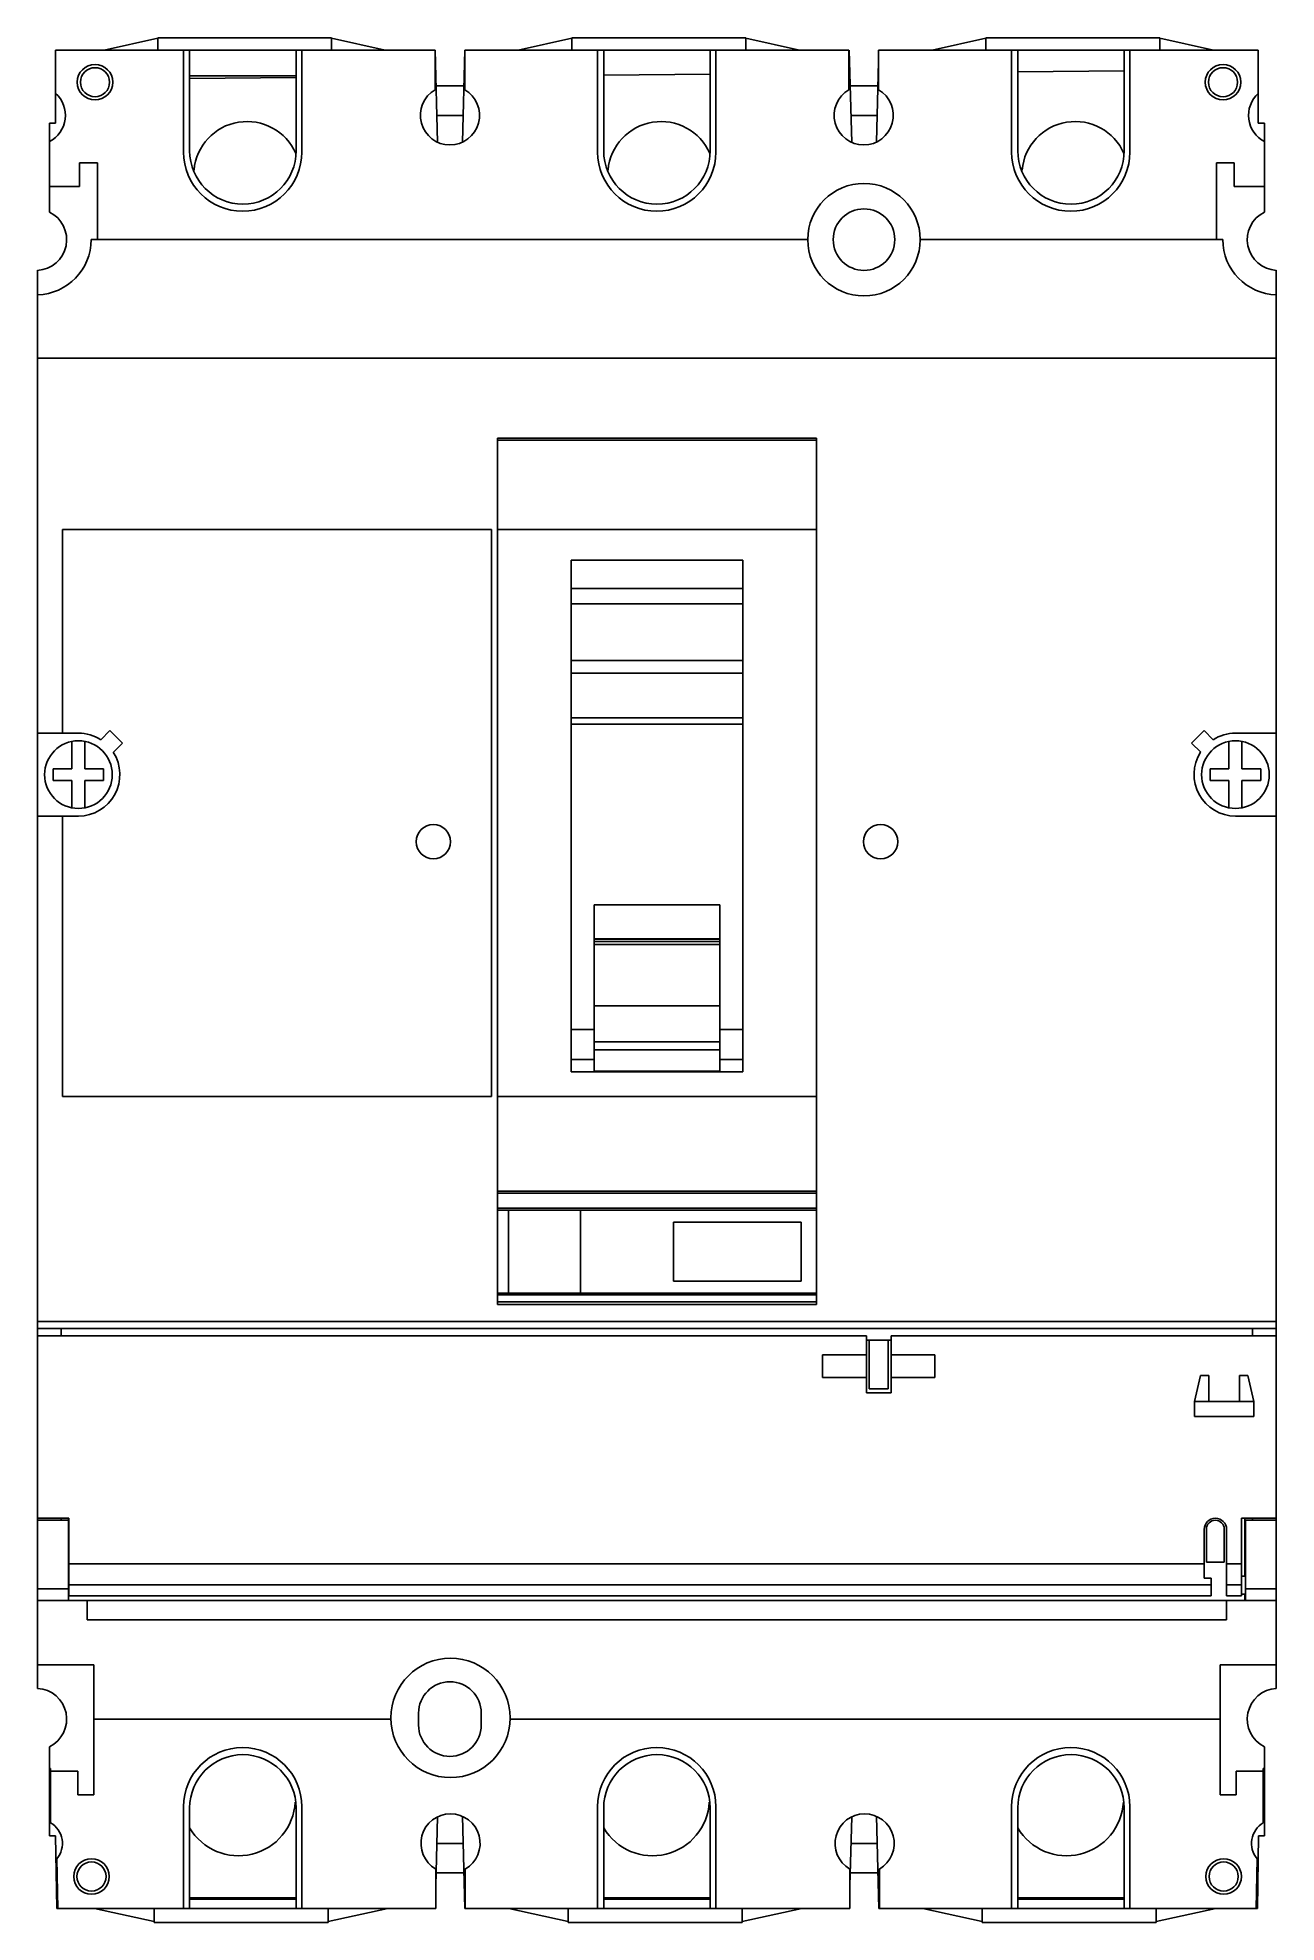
# Model space of a CAD drawing. Header units: millimetres. Extents: x 16 to 120, y 13 to 173.
import ezdxf

# ---------------------------------------------------------------- set-up
doc = ezdxf.new("R2010")
doc.units = ezdxf.units.MM
doc.header["$LTSCALE"] = 12.201439
doc.layers.get('0').update_dxf_attribs({"linetype": 'CONTINUOUS'})

msp = doc.modelspace()

# ---------------------------------------------------------------- linework, layer by layer
at = {"color": 7, "linetype": 'CONTINUOUS'}
for p, q in [((21.15, 171.57), (25.69, 172.58)), ((25.69, 172.63), (25.69, 171.57)), ((40.39, 172.63), (25.69, 172.63)), ((40.39, 171.57), (40.39, 172.63)), ((40.39, 172.58), (44.93, 171.57)), ((56.15, 171.57), (60.69, 172.58)), ((60.69, 172.63), (60.69, 171.57)), ((75.39, 172.63), (60.69, 172.63)), ((75.39, 171.57), (75.39, 172.63)), ((75.39, 172.58), (79.93, 171.57)), ((91.15, 171.57), (95.69, 172.58)), ((95.69, 172.63), (95.69, 171.57)), ((110.39, 172.63), (95.69, 172.63)), ((110.39, 171.57), (110.39, 172.63)), ((110.39, 172.58), (114.93, 171.57)), ((17.06, 165.42), (17.06, 171.57)), ((49.14, 171.57), (17.06, 171.57)), ((27.87, 162.97), (27.87, 171.57)), ((28.39, 163.07), (28.39, 171.57)), ((37.39, 163.07), (37.39, 171.57)), ((37.87, 162.97), (37.87, 171.57)), ((49.14, 168.24), (49.14, 171.57)), ((49.14, 171.57), (49.35, 163.8)), ((51.44, 163.8), (51.64, 171.57)), ((51.64, 168.24), (51.64, 171.57)), ((84.12, 171.57), (51.64, 171.57)), ((62.87, 162.97), (62.87, 171.57)), ((63.39, 163.07), (63.39, 171.57)), ((72.39, 163.07), (72.39, 171.57)), ((72.87, 162.97), (72.87, 171.57)), ((84.12, 168.24), (84.12, 171.57)), ((84.14, 171.57), (84.35, 163.79)), ((86.44, 163.81), (86.62, 170.62)), ((86.62, 168.24), (86.62, 171.57)), ((118.72, 171.57), (86.62, 171.57)), ((97.87, 162.97), (97.87, 171.57)), ((98.39, 163.07), (98.39, 171.57)), ((107.39, 163.07), (107.39, 171.57)), ((107.87, 162.97), (107.87, 171.57)), ((118.72, 165.42), (118.72, 171.57)), ((37.39, 169.41), (28.39, 169.41)), ((28.39, 169.19), (37.39, 169.26)), ((63.39, 169.47), (72.39, 169.54)), ((98.39, 169.75), (107.39, 169.83)), ((51.56, 168.57), (49.22, 168.57)), ((86.56, 168.57), (84.22, 168.57)), ((49.29, 166.07), (51.5, 166.07)), ((84.29, 166.07), (86.5, 166.07)), ((16.54, 157.9), (16.54, 165.42)), ((17.06, 165.42), (16.54, 165.42)), ((118.72, 165.42), (119.24, 165.42)), ((119.24, 157.9), (119.24, 165.42)), ((19.09, 160.07), (19.09, 162.07)), ((19.09, 162.07), (20.59, 162.07)), ((20.59, 162.07), (20.59, 155.57)), ((115.19, 162.07), (115.19, 155.57)), ((116.69, 162.07), (115.19, 162.07)), ((116.69, 160.07), (116.69, 162.07)), ((19.09, 160.07), (16.54, 160.07)), ((116.69, 160.07), (119.24, 160.07)), ((80.64, 155.57), (20.06, 155.57)), ((115.72, 155.57), (90.14, 155.57)), ((15.54, 33.17), (15.54, 152.98)), ((120.24, 33.17), (120.24, 152.98)), ((120.24, 145.57), (15.54, 145.57)), ((54.41, 65.59), (54.41, 138.8)), ((81.37, 138.8), (54.41, 138.8)), ((81.37, 138.64), (54.41, 138.64)), ((81.37, 65.59), (81.37, 138.8)), ((17.64, 113.87), (17.64, 131.07)), ((17.64, 131.07), (53.9, 131.07)), ((53.9, 131.07), (53.9, 83.17)), ((54.41, 131.07), (81.37, 131.07)), ((60.64, 85.27), (60.64, 128.49)), ((75.14, 128.49), (60.64, 128.49)), ((75.14, 128.49), (75.14, 85.27)), ((75.14, 126.1), (60.64, 126.1)), ((75.14, 124.81), (60.64, 124.81)), ((75.14, 120.01), (60.64, 120.01)), ((75.14, 118.94), (60.64, 118.94)), ((75.14, 115.18), (60.64, 115.18)), ((18.99, 113.87), (15.54, 113.87)), ((18.44, 110.87), (18.44, 113.18)), ((19.54, 113.18), (19.54, 110.87)), ((21.65, 114.09), (20.88, 113.32)), ((22.71, 113.02), (21.65, 114.09)), ((60.64, 114.64), (75.14, 114.64)), ((114.14, 114.09), (113.08, 113.02)), ((114.91, 113.32), (114.14, 114.09)), ((116.24, 110.87), (116.24, 113.18)), ((116.79, 113.87), (120.24, 113.87)), ((117.34, 113.18), (117.34, 110.87)), ((21.94, 112.26), (22.71, 113.02)), ((113.08, 113.02), (113.85, 112.26)), ((16.86, 109.87), (16.86, 110.87)), ((16.86, 110.87), (18.44, 110.87)), ((18.44, 109.87), (16.86, 109.87)), ((18.44, 107.57), (18.44, 109.87)), ((19.54, 110.87), (21.12, 110.87)), ((19.54, 109.87), (19.54, 107.57)), ((21.12, 109.87), (19.54, 109.87)), ((21.12, 110.87), (21.12, 109.87)), ((114.66, 110.87), (116.24, 110.87)), ((114.66, 109.87), (114.66, 110.87)), ((116.24, 109.87), (114.66, 109.87)), ((116.24, 107.57), (116.24, 109.87)), ((117.34, 110.87), (118.92, 110.87)), ((118.92, 109.87), (117.34, 109.87)), ((117.34, 109.87), (117.34, 107.57)), ((118.92, 110.87), (118.92, 109.87)), ((18.99, 106.87), (15.54, 106.87)), ((17.64, 83.17), (17.64, 106.87)), ((116.79, 106.87), (120.24, 106.87)), ((62.58, 85.33), (62.58, 99.37)), ((73.2, 99.37), (62.58, 99.37)), ((73.2, 85.33), (73.2, 99.37)), ((73.2, 96.51), (62.58, 96.51)), ((62.58, 96.48), (73.2, 96.48)), ((73.2, 96.28), (62.58, 96.28)), ((73.2, 96.02), (62.58, 96.02)), ((62.58, 90.84), (73.2, 90.84)), ((62.58, 88.84), (60.64, 88.84)), ((73.2, 87.8), (62.58, 87.8)), ((75.14, 88.84), (73.2, 88.84)), ((62.58, 86.29), (60.64, 86.29)), ((62.58, 87.13), (73.2, 87.13)), ((75.14, 86.29), (73.2, 86.29)), ((60.64, 85.27), (75.14, 85.27)), ((62.58, 85.32), (73.2, 85.32)), ((53.9, 83.17), (17.64, 83.17)), ((81.37, 83.17), (54.41, 83.17)), ((81.37, 75.17), (54.41, 75.17)), ((81.37, 75.01), (54.41, 75.01)), ((81.37, 73.73), (54.41, 73.73)), ((81.37, 73.57), (54.41, 73.57)), ((55.34, 66.57), (55.34, 73.57)), ((61.44, 66.57), (61.44, 73.57)), ((69.29, 72.57), (80.07, 72.57)), ((69.29, 67.57), (69.29, 72.57)), ((80.07, 72.57), (80.07, 67.57)), ((80.07, 67.57), (69.29, 67.57)), ((81.37, 66.57), (54.41, 66.57)), ((81.37, 66.41), (54.41, 66.41)), ((81.37, 65.82), (54.41, 65.82)), ((54.41, 65.59), (81.37, 65.59)), ((120.24, 64.17), (15.54, 64.17)), ((120.24, 63.57), (15.54, 63.57)), ((15.54, 62.94), (85.59, 62.94)), ((17.54, 62.94), (17.54, 63.57)), ((85.59, 62.94), (85.59, 58.14)), ((85.59, 62.58), (87.69, 62.58)), ((85.84, 58.48), (85.84, 62.58)), ((87.44, 62.58), (87.44, 58.48)), ((87.69, 62.94), (120.24, 62.94)), ((87.69, 58.14), (87.69, 62.94)), ((118.24, 62.94), (118.24, 63.57)), ((85.59, 61.34), (81.89, 61.34)), ((81.89, 61.34), (81.89, 59.44)), ((91.39, 61.34), (87.69, 61.34)), ((91.39, 61.34), (91.39, 59.44)), ((85.59, 59.44), (81.89, 59.44)), ((91.39, 59.44), (87.69, 59.44)), ((113.34, 57.4), (113.84, 59.6)), ((113.84, 59.6), (114.54, 59.6)), ((114.54, 57.4), (114.54, 59.6)), ((117.14, 59.6), (117.84, 59.6)), ((117.14, 59.6), (117.14, 57.4)), ((117.84, 59.6), (118.34, 57.4)), ((85.59, 58.14), (87.69, 58.14)), ((87.44, 58.48), (85.84, 58.48)), ((113.34, 57.4), (118.34, 57.4)), ((113.34, 56.14), (113.34, 57.4)), ((118.34, 57.4), (118.34, 56.14)), ((118.34, 56.14), (113.34, 56.14)), ((18.19, 47.54), (15.54, 47.54)), ((18.14, 47.38), (15.54, 47.38)), ((17.54, 47.38), (17.54, 47.54)), ((18.14, 40.58), (18.14, 47.54)), ((18.19, 40.99), (18.19, 47.54)), ((114.14, 46.59), (114.14, 42.49)), ((114.34, 43.83), (114.34, 46.63)), ((115.84, 46.63), (115.84, 43.83)), ((116.04, 40.99), (116.04, 46.59)), ((120.24, 47.54), (117.29, 47.54)), ((117.29, 40.99), (117.29, 47.54)), ((117.59, 47.54), (117.59, 42.64)), ((117.64, 47.38), (120.24, 47.38)), ((117.64, 47.38), (117.64, 40.58)), ((118.24, 47.38), (118.24, 47.54)), ((18.19, 43.69), (114.14, 43.69)), ((115.84, 43.83), (114.34, 43.83)), ((116.04, 43.69), (117.29, 43.69)), ((15.54, 41.58), (18.14, 41.58)), ((18.19, 42.64), (18.14, 42.64)), ((18.19, 41.92), (114.74, 41.92)), ((114.14, 42.49), (114.74, 42.49)), ((114.74, 40.99), (114.74, 42.49)), ((116.04, 41.92), (117.29, 41.92)), ((117.29, 42.64), (117.64, 42.64)), ((117.64, 41.58), (120.24, 41.58)), ((120.24, 40.58), (15.54, 40.58)), ((18.19, 41.14), (18.14, 41.14)), ((114.74, 40.99), (18.19, 40.99)), ((19.74, 38.97), (19.74, 40.58)), ((117.29, 40.99), (116.04, 40.99)), ((116.04, 38.97), (116.04, 40.58)), ((117.29, 41.14), (117.64, 41.14)), ((117.59, 41.14), (117.59, 40.58)), ((116.04, 38.97), (19.74, 38.97)), ((20.29, 35.17), (15.54, 35.17)), ((20.29, 24.17), (20.29, 35.17)), ((115.49, 35.17), (120.24, 35.17)), ((115.49, 24.17), (115.49, 35.17)), ((45.41, 30.58), (20.29, 30.58)), ((47.74, 30.07), (47.74, 31.07)), ((53.04, 31.07), (53.04, 30.07)), ((115.49, 30.58), (55.48, 30.58)), ((16.54, 28.24), (16.54, 20.72)), ((119.24, 28.24), (119.24, 20.72)), ((16.64, 26.39), (16.54, 26.39)), ((16.64, 26.39), (16.64, 21.8)), ((18.94, 26.17), (16.64, 26.17)), ((18.94, 24.17), (18.94, 26.17)), ((116.84, 26.17), (119.14, 26.17)), ((116.84, 26.17), (116.84, 24.17)), ((119.14, 26.39), (119.24, 26.39)), ((119.14, 21.8), (119.14, 26.39)), ((20.29, 24.17), (18.94, 24.17)), ((116.84, 24.17), (115.49, 24.17)), ((27.87, 23.17), (27.87, 14.57)), ((28.39, 23.07), (28.39, 14.57)), ((37.39, 23.07), (37.39, 14.57)), ((37.87, 23.17), (37.87, 14.57)), ((49.35, 22.32), (49.19, 16.48)), ((51.64, 14.57), (51.44, 22.37)), ((62.87, 23.17), (62.87, 14.57)), ((63.39, 23.07), (63.39, 14.57)), ((72.39, 23.07), (72.39, 14.57)), ((72.87, 23.17), (72.87, 14.57)), ((84.35, 22.32), (84.19, 16.48)), ((86.64, 14.57), (86.44, 22.37)), ((97.87, 23.17), (97.87, 14.57)), ((98.39, 23.07), (98.39, 14.57)), ((107.39, 23.07), (107.39, 14.57)), ((107.87, 23.17), (107.87, 14.57)), ((16.54, 20.72), (17.04, 20.72)), ((17.15, 14.57), (17.04, 20.72)), ((118.74, 20.72), (118.64, 14.57)), ((118.74, 20.72), (119.24, 20.72)), ((51.5, 20.07), (49.29, 20.07)), ((86.5, 20.07), (84.29, 20.07)), ((17.24, 14.57), (17.17, 18.78)), ((49.19, 17.91), (49.19, 14.57)), ((49.22, 17.57), (51.56, 17.57)), ((51.69, 17.91), (51.69, 14.57)), ((84.19, 17.91), (84.19, 14.57)), ((84.22, 17.57), (86.56, 17.57)), ((86.69, 17.91), (86.69, 14.57)), ((118.62, 18.78), (118.54, 14.57)), ((17.15, 14.57), (49.19, 14.57)), ((25.39, 13.46), (20.36, 14.57)), ((25.39, 14.57), (25.39, 13.4)), ((37.39, 15.47), (28.39, 15.48)), ((37.39, 15.36), (28.39, 15.36)), ((45.13, 14.57), (40.09, 13.46)), ((40.09, 13.4), (40.09, 14.57)), ((51.64, 14.57), (84.19, 14.57)), ((60.39, 13.46), (55.36, 14.57)), ((60.39, 14.57), (60.39, 13.4)), ((72.39, 15.47), (63.39, 15.48)), ((72.39, 15.36), (63.39, 15.36)), ((80.13, 14.57), (75.09, 13.46)), ((75.09, 13.4), (75.09, 14.57)), ((86.64, 14.57), (118.64, 14.57)), ((95.39, 13.46), (90.36, 14.57)), ((95.39, 14.57), (95.39, 13.4)), ((107.39, 15.47), (98.39, 15.47)), ((107.39, 15.36), (98.39, 15.36)), ((115.13, 14.57), (110.09, 13.46)), ((110.09, 13.4), (110.09, 14.57)), ((25.39, 13.4), (40.09, 13.4)), ((60.39, 13.4), (75.09, 13.4)), ((95.39, 13.4), (110.09, 13.4))]:
    msp.add_line(p, q, dxfattribs=at)
for centre, radius in [((20.39, 168.87), 1.5), ((20.39, 168.87), 1.23), ((115.74, 168.87), 1.5), ((115.74, 168.87), 1.23), ((85.39, 155.57), 4.75), ((85.39, 155.57), 2.6), ((18.99, 110.37), 2.86), ((116.79, 110.37), 2.86), ((48.99, 104.7), 1.45), ((86.79, 104.7), 1.45), ((50.44, 30.67), 5.04), ((20.09, 17.27), 1.5), ((20.09, 17.27), 1.23), ((115.79, 17.27), 1.5), ((115.79, 17.27), 1.23)]:
    msp.add_circle(centre, radius, dxfattribs=at)
for centre, radius, start, end in [((15.39, 166.07), 2.5, 297.3871, 48.0871), ((50.39, 166.07), 2.5, 120, 60), ((85.37, 166.07), 2.5, 120, 60), ((120.39, 166.07), 2.5, 131.9129, 242.6129), ((33.24, 161.05), 4.5, 23.5294, 174.9075), ((68.24, 161.05), 4.5, 23.5294, 174.9075), ((103.24, 161.05), 4.5, 23.5294, 174.9075), ((32.87, 162.97), 5, 180, 360), ((32.89, 163.07), 4.5, 180, 360), ((67.87, 162.97), 5, 180, 360), ((67.89, 163.07), 4.5, 180, 360), ((102.87, 162.97), 5, 180, 360), ((102.89, 163.07), 4.5, 180, 360), ((15.39, 155.57), 2.6, 273.3074, 63.7488), ((120.39, 155.57), 2.6, 116.2512, 266.6926), ((15.39, 155.57), 4.67, 271.8407, 360), ((120.39, 155.57), 4.67, 180, 268.1593), ((18.99, 110.37), 3.5, 57.3736, 90.1018), ((116.79, 110.37), 3.5, 90, 122.6242), ((18.99, 110.37), 3.5, 270, 32.6264), ((116.79, 110.37), 3.5, 147.3736, 270), ((115.09, 46.59), 0.95, 0, 180), ((115.09, 46.63), 0.75, 0, 180), ((50.39, 31.07), 2.65, 0, 180), ((15.39, 30.57), 2.6, 296.2512, 86.6926), ((120.39, 30.57), 2.6, 93.3074, 243.7488), ((50.39, 30.07), 2.65, 180, 360), ((32.87, 23.17), 5, 0, 180), ((32.89, 23.07), 4.5, 0, 180), ((67.87, 23.17), 5, 0, 180), ((67.89, 23.07), 4.5, 0, 180), ((102.87, 23.17), 5, 0, 180), ((102.89, 23.07), 4.5, 0, 180), ((32.52, 23.82), 4.8, 210.619, 356.885), ((50.44, 20.07), 2.5, 300, 240), ((67.52, 23.82), 4.8, 210.619, 356.885), ((85.44, 20.07), 2.5, 300, 240), ((102.52, 23.82), 4.8, 210.6199, 356.8849), ((15.64, 20.07), 2, 319.7538, 60), ((120.14, 20.07), 2, 120, 220.2462)]:
    msp.add_arc(centre, radius, start, end, dxfattribs=at)

doc.saveas('drawing.dxf')
